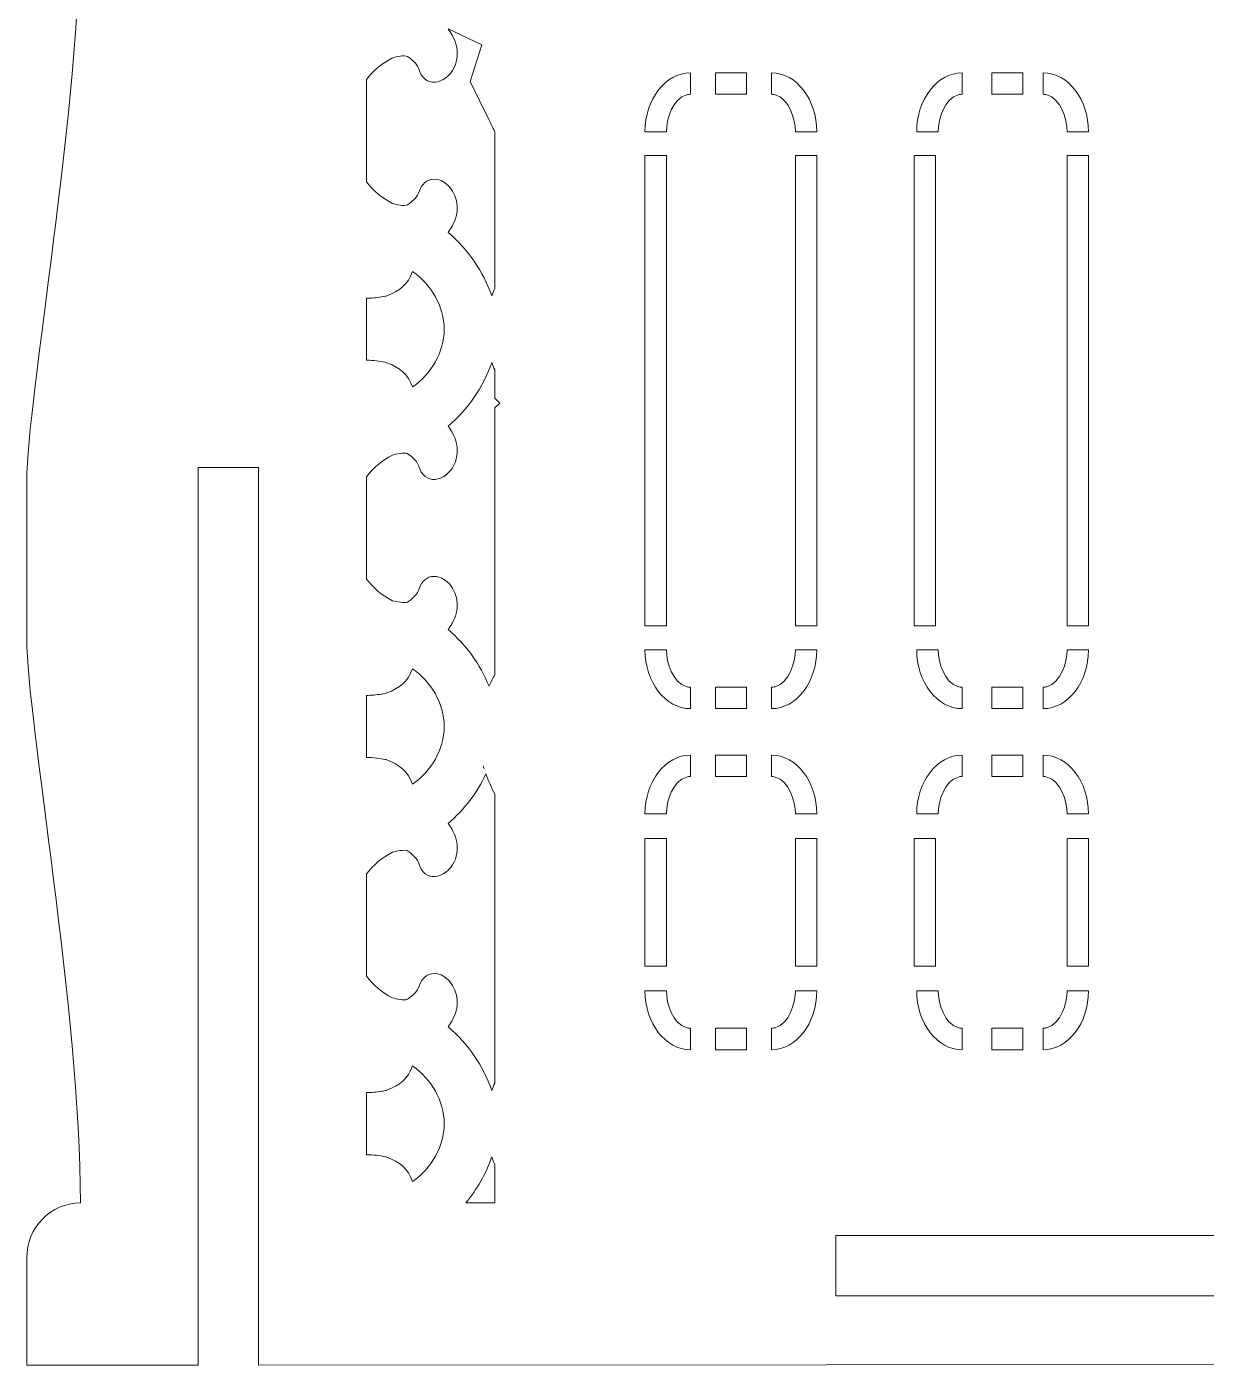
# Model space of a CAD drawing. Header units: centimetres. Extents: x -44 to 44, y -59 to 59.
# Drawn here: x 17.14 to 28.9, y 9.58 to 22.94 of the extents above; entities that cross this region are included whole.
import ezdxf

# ---------------------------------------------------------------- set-up
doc = ezdxf.new("R2010")
doc.units = ezdxf.units.CM
doc.header["$MEASUREMENT"] = 0
doc.layers.add('layer 1', color=7, linetype='Continuous')

msp = doc.modelspace()

# ---------------------------------------------------------------- linework, layer by layer
at = {"layer": 'layer 1', "lineweight": 9}
for points, knots in [([(30.08434, 40.20062), (30.08434, 40.20062), (31.473, 40.20062), (31.473, 40.20062), (31.473, 40.20062), (31.9095, 40.20062), (32.26656, 39.84353), (32.26656, 39.40706), (32.26656, 39.40706), (32.26656, 39.40706), (32.26656, 39.40703), (32.26656, 39.40703), (32.26656, 39.40703), (32.26656, 39.04851), (32.02562, 38.74361), (31.69766, 38.64611), (31.69766, 38.64611), (31.69766, 38.64611), (31.72961, 38.61347), (31.72961, 38.61347), (31.72961, 38.61347), (31.72961, 38.61347), (32.08043, 38.25529), (32.08043, 38.25529), (32.08043, 38.25529), (32.08043, 38.25529), (44.40501, 25.67166), (44.40501, 25.67166), (44.40501, 25.67166), (44.40501, 25.67166), (44.40501, 24.60024), (44.40501, 24.60024), (44.40501, 24.60024), (44.40501, 24.29754), (44.16516, 24.05216), (43.8693, 24.05216), (43.8693, 24.05216), (43.8693, 22.15794), (44.40501, 19.21851), (44.40501, 18.42731), (44.40501, 18.42731), (44.40501, 18.42731), (44.40501, 16.84461), (44.40501, 16.84461), (44.40501, 16.84461), (44.40501, 16.05341), (43.8693, 13.11399), (43.8693, 11.21976), (43.8693, 11.21976), (44.16516, 11.21976), (44.40501, 10.97439), (44.40501, 10.67169), (44.40501, 10.67169), (44.40501, 10.67169), (44.40501, 9.60026), (44.40501, 9.60026), (44.40501, 9.60026), (44.40501, 9.60026), (43.8693, 9.60026), (43.8693, 9.60026), (43.8693, 9.60026), (43.8693, 9.60026), (43.34953, 9.60026), (43.34953, 9.60026), (43.34953, 9.60026), (43.34953, 9.60026), (42.69452, 9.59985), (42.69452, 9.59985), (42.69452, 9.59985), (42.69452, 9.59985), (42.69452, 18.54141), (42.69452, 18.54141), (42.69452, 18.54141), (42.69452, 18.54141), (42.09452, 18.54141), (42.09452, 18.54141), (42.09452, 18.54141), (42.09452, 18.54141), (42.09452, 9.59946), (42.09452, 9.59946), (42.09452, 9.59946), (42.09452, 9.59946), (19.44641, 9.58509), (19.44641, 9.58509), (19.44641, 9.58509), (19.44641, 9.58509), (19.44641, 18.54141), (19.44641, 18.54141), (19.44641, 18.54141), (19.44641, 18.54141), (18.84641, 18.54141), (18.84641, 18.54141), (18.84641, 18.54141), (18.84641, 18.54141), (18.84641, 9.5847), (18.84641, 9.5847), (18.84641, 9.5847), (18.84641, 9.5847), (18.20016, 9.58429), (18.20016, 9.58429), (18.20016, 9.58429), (18.20016, 9.58429), (17.67163, 9.58429), (17.67163, 9.58429), (17.67163, 9.58429), (17.67163, 9.58429), (17.13591, 9.58429), (17.13591, 9.58429), (17.13591, 9.58429), (17.13591, 9.58429), (17.13591, 10.65572), (17.13591, 10.65572), (17.13591, 10.65572), (17.13591, 10.95842), (17.37576, 11.2038), (17.67163, 11.2038), (17.67163, 11.2038), (17.67163, 13.09802), (17.13591, 16.03744), (17.13591, 16.82865), (17.13591, 16.82865), (17.13591, 16.82865), (17.13591, 18.41134), (17.13591, 18.41134), (17.13591, 18.41134), (17.13591, 19.20255), (17.67163, 22.14197), (17.67163, 24.03619), (17.67163, 24.03619), (17.37576, 24.03619), (17.13591, 24.28157), (17.13591, 24.58427), (17.13591, 24.58427), (17.13591, 24.58427), (17.13591, 25.6557), (17.13591, 25.6557), (17.13591, 25.6557), (17.13591, 25.6557), (29.77618, 38.56084), (29.77618, 38.56084), (29.77618, 38.56084), (29.77618, 38.56084), (29.85968, 38.64613), (29.85968, 38.64613), (29.85968, 38.64613), (29.5317, 38.74363), (29.29078, 39.04849), (29.29078, 39.40703), (29.29078, 39.40703), (29.29078, 39.40703), (29.29078, 39.40706), (29.29078, 39.40706), (29.29078, 39.40706), (29.29078, 39.84353), (29.64784, 40.20062), (30.08434, 40.20062)], [0, 0, 0, 0, 0.025, 0.025, 0.025, 0.025, 0.05, 0.05, 0.05, 0.05, 0.075, 0.075, 0.075, 0.075, 0.1, 0.1, 0.1, 0.1, 0.125, 0.125, 0.125, 0.125, 0.15, 0.15, 0.15, 0.15, 0.175, 0.175, 0.175, 0.175, 0.2, 0.2, 0.2, 0.2, 0.225, 0.225, 0.225, 0.225, 0.25, 0.25, 0.25, 0.25, 0.275, 0.275, 0.275, 0.275, 0.3, 0.3, 0.3, 0.3, 0.325, 0.325, 0.325, 0.325, 0.35, 0.35, 0.35, 0.35, 0.375, 0.375, 0.375, 0.375, 0.4, 0.4, 0.4, 0.4, 0.425, 0.425, 0.425, 0.425, 0.45, 0.45, 0.45, 0.45, 0.475, 0.475, 0.475, 0.475, 0.5, 0.5, 0.5, 0.5, 0.525, 0.525, 0.525, 0.525, 0.55, 0.55, 0.55, 0.55, 0.575, 0.575, 0.575, 0.575, 0.6, 0.6, 0.6, 0.6, 0.625, 0.625, 0.625, 0.625, 0.65, 0.65, 0.65, 0.65, 0.675, 0.675, 0.675, 0.675, 0.7, 0.7, 0.7, 0.7, 0.725, 0.725, 0.725, 0.725, 0.75, 0.75, 0.75, 0.75, 0.775, 0.775, 0.775, 0.775, 0.8, 0.8, 0.8, 0.8, 0.825, 0.825, 0.825, 0.825, 0.85, 0.85, 0.85, 0.85, 0.875, 0.875, 0.875, 0.875, 0.9, 0.9, 0.9, 0.9, 0.925, 0.925, 0.925, 0.925, 0.95, 0.95, 0.95, 0.95, 1, 1, 1, 1]), ([(21.33986, 22.91754), (21.35312, 22.89746), (21.36799, 22.87676), (21.37881, 22.85702), (21.37881, 22.85702), (21.41443, 22.7922), (21.43399, 22.72408), (21.42932, 22.64976), (21.42932, 22.64976), (21.42853, 22.60954), (21.4173, 22.56962), (21.39973, 22.5336), (21.39973, 22.5336), (21.31423, 22.35849), (21.09703, 22.31925), (21.04539, 22.52629), (21.04539, 22.52629), (21.01648, 22.58359), (20.98599, 22.60386), (20.9358, 22.64344), (20.9358, 22.64344), (20.90051, 22.65714), (20.8218, 22.63954), (20.78361, 22.62913), (20.78361, 22.62913), (20.67709, 22.57371), (20.59228, 22.49994), (20.52604, 22.41317), (20.52604, 22.41317), (20.52604, 22.41317), (20.52604, 21.39193), (20.52604, 21.39193), (20.52604, 21.39193), (20.5923, 21.30516), (20.67709, 21.23139), (20.78364, 21.17597), (20.78364, 21.17597), (20.8218, 21.16556), (20.90053, 21.14794), (20.93578, 21.16164), (20.93578, 21.16164), (20.98607, 21.20128), (21.01654, 21.22153), (21.04549, 21.279), (21.04549, 21.279), (21.06234, 21.34459), (21.10262, 21.40215), (21.17374, 21.41634), (21.17374, 21.41634), (21.31166, 21.44387), (21.42651, 21.28044), (21.42932, 21.15544), (21.42932, 21.15544), (21.43401, 21.08109), (21.41445, 21.01294), (21.37884, 20.94806), (21.37884, 20.94806), (21.36804, 20.92841), (21.35323, 20.90777), (21.33988, 20.88752), (21.33988, 20.88752), (21.54334, 20.71661), (21.68621, 20.50022), (21.77541, 20.25306), (21.77541, 20.25306), (21.78437, 20.27788), (21.79389, 20.30239), (21.80394, 20.32659), (21.80394, 20.32659), (21.80394, 20.32659), (21.80394, 21.89473), (21.80394, 21.89473), (21.80394, 21.89473), (21.78634, 21.9327), (21.76693, 21.97044), (21.74921, 22.00635), (21.74921, 22.00635), (21.74921, 22.00635), (21.55804, 22.39341), (21.55804, 22.39341), (21.55804, 22.39341), (21.55804, 22.39341), (21.6744, 22.75999), (21.6744, 22.75999), (21.6744, 22.75999), (21.6744, 22.75999), (21.33986, 22.91754), (21.33986, 22.91754)], [0, 0, 0, 0, 0.04347826, 0.04347826, 0.04347826, 0.04347826, 0.08695652, 0.08695652, 0.08695652, 0.08695652, 0.13043478, 0.13043478, 0.13043478, 0.13043478, 0.17391304, 0.17391304, 0.17391304, 0.17391304, 0.2173913, 0.2173913, 0.2173913, 0.2173913, 0.26086957, 0.26086957, 0.26086957, 0.26086957, 0.30434783, 0.30434783, 0.30434783, 0.30434783, 0.34782609, 0.34782609, 0.34782609, 0.34782609, 0.39130435, 0.39130435, 0.39130435, 0.39130435, 0.43478261, 0.43478261, 0.43478261, 0.43478261, 0.47826087, 0.47826087, 0.47826087, 0.47826087, 0.52173913, 0.52173913, 0.52173913, 0.52173913, 0.56521739, 0.56521739, 0.56521739, 0.56521739, 0.60869565, 0.60869565, 0.60869565, 0.60869565, 0.65217391, 0.65217391, 0.65217391, 0.65217391, 0.69565217, 0.69565217, 0.69565217, 0.69565217, 0.73913043, 0.73913043, 0.73913043, 0.73913043, 0.7826087, 0.7826087, 0.7826087, 0.7826087, 0.82608696, 0.82608696, 0.82608696, 0.82608696, 0.86956522, 0.86956522, 0.86956522, 0.86956522, 0.91304348, 0.91304348, 0.91304348, 0.91304348, 1, 1, 1, 1]), ([(23.51786, 21.89143), (23.51786, 22.01959), (23.57944, 22.22147), (23.71986, 22.26024), (23.71986, 22.26024), (23.73189, 22.26356), (23.74416, 22.26527), (23.75664, 22.26527), (23.75664, 22.26527), (23.75664, 22.26527), (23.75664, 22.47956), (23.75664, 22.47956), (23.75664, 22.47956), (23.50746, 22.47956), (23.30357, 22.21489), (23.30357, 21.89143), (23.30357, 21.89143), (23.30357, 21.89143), (23.51786, 21.89143), (23.51786, 21.89143)], [0, 0, 0, 0, 0.16666667, 0.16666667, 0.16666667, 0.16666667, 0.33333333, 0.33333333, 0.33333333, 0.33333333, 0.5, 0.5, 0.5, 0.5, 0.66666667, 0.66666667, 0.66666667, 0.66666667, 1, 1, 1, 1]), ([(24.00615, 22.47956), (24.00615, 22.47956), (24.31528, 22.47956), (24.31528, 22.47956), (24.31528, 22.47956), (24.31528, 22.47956), (24.31528, 22.26527), (24.31528, 22.26527), (24.31528, 22.26527), (24.31528, 22.26527), (24.00615, 22.26527), (24.00615, 22.26527), (24.00615, 22.26527), (24.00615, 22.26527), (24.00615, 22.47956), (24.00615, 22.47956)], [0, 0, 0, 0, 0.2, 0.2, 0.2, 0.2, 0.4, 0.4, 0.4, 0.4, 0.6, 0.6, 0.6, 0.6, 1, 1, 1, 1]), ([(24.56479, 22.47956), (24.81396, 22.47956), (25.01786, 22.21489), (25.01786, 21.89143), (25.01786, 21.89143), (25.01786, 21.89143), (24.80357, 21.89143), (24.80357, 21.89143), (24.80357, 21.89143), (24.80357, 22.01959), (24.74199, 22.22147), (24.60156, 22.26024), (24.60156, 22.26024), (24.58954, 22.26356), (24.57726, 22.26527), (24.56479, 22.26527), (24.56479, 22.26527), (24.56479, 22.26527), (24.56479, 22.47956), (24.56479, 22.47956)], [0, 0, 0, 0, 0.16666667, 0.16666667, 0.16666667, 0.16666667, 0.33333333, 0.33333333, 0.33333333, 0.33333333, 0.5, 0.5, 0.5, 0.5, 0.66666667, 0.66666667, 0.66666667, 0.66666667, 1, 1, 1, 1]), ([(26.22846, 21.89143), (26.22846, 22.01959), (26.29005, 22.22149), (26.43049, 22.26024), (26.43049, 22.26024), (26.44249, 22.26356), (26.45477, 22.26527), (26.46722, 22.26527), (26.46722, 22.26527), (26.46722, 22.26527), (26.46722, 22.47956), (26.46722, 22.47956), (26.46722, 22.47956), (26.21807, 22.47956), (26.01418, 22.21489), (26.01418, 21.89143), (26.01418, 21.89143), (26.01418, 21.89143), (26.22846, 21.89143), (26.22846, 21.89143)], [0, 0, 0, 0, 0.16666667, 0.16666667, 0.16666667, 0.16666667, 0.33333333, 0.33333333, 0.33333333, 0.33333333, 0.5, 0.5, 0.5, 0.5, 0.66666667, 0.66666667, 0.66666667, 0.66666667, 1, 1, 1, 1]), ([(26.76309, 22.47956), (26.76309, 22.47956), (27.07221, 22.47956), (27.07221, 22.47956), (27.07221, 22.47956), (27.07221, 22.47956), (27.07221, 22.26527), (27.07221, 22.26527), (27.07221, 22.26527), (27.07221, 22.26527), (26.76309, 22.26527), (26.76309, 22.26527), (26.76309, 22.26527), (26.76309, 22.26527), (26.76309, 22.47956), (26.76309, 22.47956)], [0, 0, 0, 0, 0.2, 0.2, 0.2, 0.2, 0.4, 0.4, 0.4, 0.4, 0.6, 0.6, 0.6, 0.6, 1, 1, 1, 1]), ([(27.51416, 21.89143), (27.51416, 22.01959), (27.45259, 22.22145), (27.31217, 22.26024), (27.31217, 22.26024), (27.30015, 22.26356), (27.28787, 22.26527), (27.2754, 22.26527), (27.2754, 22.26527), (27.2754, 22.26527), (27.27538, 22.26527), (27.27538, 22.26527), (27.27538, 22.26527), (27.27538, 22.26527), (27.27538, 22.47956), (27.27538, 22.47956), (27.27538, 22.47956), (27.27538, 22.47956), (27.2754, 22.47956), (27.2754, 22.47956), (27.2754, 22.47956), (27.2754, 22.47956), (27.2754, 22.47956), (27.2754, 22.47956), (27.2754, 22.47956), (27.52457, 22.47956), (27.72844, 22.21489), (27.72844, 21.89143), (27.72844, 21.89143), (27.72844, 21.89143), (27.51416, 21.89143), (27.51416, 21.89143)], [0, 0, 0, 0, 0.11111111, 0.11111111, 0.11111111, 0.11111111, 0.22222222, 0.22222222, 0.22222222, 0.22222222, 0.33333333, 0.33333333, 0.33333333, 0.33333333, 0.44444444, 0.44444444, 0.44444444, 0.44444444, 0.55555556, 0.55555556, 0.55555556, 0.55555556, 0.66666667, 0.66666667, 0.66666667, 0.66666667, 0.77777778, 0.77777778, 0.77777778, 0.77777778, 1, 1, 1, 1]), ([(23.30357, 21.65436), (23.30357, 21.65436), (23.51786, 21.65436), (23.51786, 21.65436), (23.51786, 21.65436), (23.51786, 21.65436), (23.51786, 16.96063), (23.51786, 16.96063), (23.51786, 16.96063), (23.51786, 16.96063), (23.30357, 16.96063), (23.30357, 16.96063), (23.30357, 16.96063), (23.30357, 16.96063), (23.30357, 21.65436), (23.30357, 21.65436)], [0, 0, 0, 0, 0.2, 0.2, 0.2, 0.2, 0.4, 0.4, 0.4, 0.4, 0.6, 0.6, 0.6, 0.6, 1, 1, 1, 1]), ([(24.80357, 21.65436), (24.80357, 21.65436), (25.01786, 21.65436), (25.01786, 21.65436), (25.01786, 21.65436), (25.01786, 21.65436), (25.01786, 16.96063), (25.01786, 16.96063), (25.01786, 16.96063), (25.01786, 16.96063), (24.80357, 16.96063), (24.80357, 16.96063), (24.80357, 16.96063), (24.80357, 16.96063), (24.80357, 21.65436), (24.80357, 21.65436)], [0, 0, 0, 0, 0.2, 0.2, 0.2, 0.2, 0.4, 0.4, 0.4, 0.4, 0.6, 0.6, 0.6, 0.6, 1, 1, 1, 1]), ([(25.98846, 21.65436), (25.98846, 21.65436), (26.20275, 21.65436), (26.20275, 21.65436), (26.20275, 21.65436), (26.20275, 21.65436), (26.20275, 16.96063), (26.20275, 16.96063), (26.20275, 16.96063), (26.20275, 16.96063), (25.98846, 16.96063), (25.98846, 16.96063), (25.98846, 16.96063), (25.98846, 16.96063), (25.98846, 21.65436), (25.98846, 21.65436)], [0, 0, 0, 0, 0.2, 0.2, 0.2, 0.2, 0.4, 0.4, 0.4, 0.4, 0.6, 0.6, 0.6, 0.6, 1, 1, 1, 1]), ([(27.51416, 21.65436), (27.51416, 21.65436), (27.72844, 21.65436), (27.72844, 21.65436), (27.72844, 21.65436), (27.72844, 21.65436), (27.72844, 16.96063), (27.72844, 16.96063), (27.72844, 16.96063), (27.72844, 16.96063), (27.51416, 16.96063), (27.51416, 16.96063), (27.51416, 16.96063), (27.51416, 16.96063), (27.51416, 21.65436), (27.51416, 21.65436)], [0, 0, 0, 0, 0.2, 0.2, 0.2, 0.2, 0.4, 0.4, 0.4, 0.4, 0.6, 0.6, 0.6, 0.6, 1, 1, 1, 1]), ([(20.52604, 20.23095), (20.53712, 20.23095), (20.54803, 20.23125), (20.55859, 20.23172), (20.55859, 20.23172), (20.60921, 20.23401), (20.66175, 20.24081), (20.71157, 20.25034), (20.71157, 20.25034), (20.71157, 20.25034), (20.72053, 20.25208), (20.72053, 20.25208), (20.72053, 20.25208), (20.72053, 20.25208), (20.72908, 20.25527), (20.72908, 20.25527), (20.72908, 20.25527), (20.85553, 20.30276), (20.93676, 20.36949), (20.98558, 20.49651), (20.98558, 20.49651), (21.17171, 20.36327), (21.29869, 20.15316), (21.30094, 19.91989), (21.30094, 19.91989), (21.29869, 19.68846), (21.17171, 19.47853), (20.98558, 19.34531), (20.98558, 19.34531), (20.93674, 19.47236), (20.85553, 19.53909), (20.72906, 19.58655), (20.72906, 19.58655), (20.72906, 19.58655), (20.72055, 19.58974), (20.72055, 19.58974), (20.72055, 19.58974), (20.72055, 19.58974), (20.71164, 19.59146), (20.71164, 19.59146), (20.71164, 19.59146), (20.66169, 19.60106), (20.59301, 19.61216), (20.52604, 19.61132), (20.52604, 19.61132), (20.52604, 19.61132), (20.52604, 20.23095), (20.52604, 20.23095)], [0, 0, 0, 0, 0.07692308, 0.07692308, 0.07692308, 0.07692308, 0.15384615, 0.15384615, 0.15384615, 0.15384615, 0.23076923, 0.23076923, 0.23076923, 0.23076923, 0.30769231, 0.30769231, 0.30769231, 0.30769231, 0.38461538, 0.38461538, 0.38461538, 0.38461538, 0.46153846, 0.46153846, 0.46153846, 0.46153846, 0.53846154, 0.53846154, 0.53846154, 0.53846154, 0.61538462, 0.61538462, 0.61538462, 0.61538462, 0.69230769, 0.69230769, 0.69230769, 0.69230769, 0.76923077, 0.76923077, 0.76923077, 0.76923077, 0.84615385, 0.84615385, 0.84615385, 0.84615385, 1, 1, 1, 1]), ([(20.52604, 18.44991), (20.5923, 18.53668), (20.67709, 18.61046), (20.78364, 18.66587), (20.78364, 18.66587), (20.8218, 18.67629), (20.90053, 18.69392), (20.93578, 18.68019), (20.93578, 18.68019), (20.98601, 18.64059), (21.01648, 18.62038), (21.04539, 18.56301), (21.04539, 18.56301), (21.09703, 18.35599), (21.31425, 18.39523), (21.39971, 18.57034), (21.39971, 18.57034), (21.4173, 18.60636), (21.42853, 18.64629), (21.42932, 18.68651), (21.42932, 18.68651), (21.43399, 18.76082), (21.41443, 18.82894), (21.37884, 18.89379), (21.37884, 18.89379), (21.36799, 18.91352), (21.35312, 18.93422), (21.33986, 18.9543), (21.33986, 18.9543), (21.54332, 19.12521), (21.68621, 19.3416), (21.77541, 19.58876), (21.77541, 19.58876), (21.78437, 19.56394), (21.79389, 19.53945), (21.80394, 19.51526), (21.80394, 19.51526), (21.80394, 19.51526), (21.80394, 19.2336), (21.80394, 19.2336), (21.80394, 19.2336), (21.80394, 19.2336), (21.85656, 19.18494), (21.85656, 19.18494), (21.85656, 19.18494), (21.85656, 19.18494), (21.80394, 19.13627), (21.80394, 19.13627), (21.80394, 19.13627), (21.80394, 19.13627), (21.80394, 16.73265), (21.80394, 16.73265), (21.80394, 16.73265), (21.80394, 16.73265), (21.80394, 16.47514), (21.80394, 16.47514), (21.80394, 16.47514), (21.78634, 16.43717), (21.76693, 16.39944), (21.74921, 16.36352), (21.74921, 16.36352), (21.74921, 16.36352), (21.74792, 16.36091), (21.74792, 16.36091), (21.74792, 16.36091), (21.6579, 16.57854), (21.52359, 16.76994), (21.33988, 16.92426), (21.33988, 16.92426), (21.35321, 16.94449), (21.36801, 16.96515), (21.37881, 16.9848), (21.37881, 16.9848), (21.41445, 17.04966), (21.43401, 17.11781), (21.42932, 17.19216), (21.42932, 17.19216), (21.42651, 17.31718), (21.31168, 17.48061), (21.17374, 17.45308), (21.17374, 17.45308), (21.10262, 17.43889), (21.06234, 17.38134), (21.04549, 17.31574), (21.04549, 17.31574), (21.01654, 17.25827), (20.98607, 17.23802), (20.9358, 17.1984), (20.9358, 17.1984), (20.90051, 17.18471), (20.82182, 17.2023), (20.78361, 17.21271), (20.78361, 17.21271), (20.67709, 17.26813), (20.59228, 17.34191), (20.52604, 17.42867), (20.52604, 17.42867), (20.52604, 17.42867), (20.52604, 18.44991), (20.52604, 18.44991)], [0, 0, 0, 0, 0.03846154, 0.03846154, 0.03846154, 0.03846154, 0.07692308, 0.07692308, 0.07692308, 0.07692308, 0.11538462, 0.11538462, 0.11538462, 0.11538462, 0.15384615, 0.15384615, 0.15384615, 0.15384615, 0.19230769, 0.19230769, 0.19230769, 0.19230769, 0.23076923, 0.23076923, 0.23076923, 0.23076923, 0.26923077, 0.26923077, 0.26923077, 0.26923077, 0.30769231, 0.30769231, 0.30769231, 0.30769231, 0.34615385, 0.34615385, 0.34615385, 0.34615385, 0.38461538, 0.38461538, 0.38461538, 0.38461538, 0.42307692, 0.42307692, 0.42307692, 0.42307692, 0.46153846, 0.46153846, 0.46153846, 0.46153846, 0.5, 0.5, 0.5, 0.5, 0.53846154, 0.53846154, 0.53846154, 0.53846154, 0.57692308, 0.57692308, 0.57692308, 0.57692308, 0.61538462, 0.61538462, 0.61538462, 0.61538462, 0.65384615, 0.65384615, 0.65384615, 0.65384615, 0.69230769, 0.69230769, 0.69230769, 0.69230769, 0.73076923, 0.73076923, 0.73076923, 0.73076923, 0.76923077, 0.76923077, 0.76923077, 0.76923077, 0.80769231, 0.80769231, 0.80769231, 0.80769231, 0.84615385, 0.84615385, 0.84615385, 0.84615385, 0.88461538, 0.88461538, 0.88461538, 0.88461538, 0.92307692, 0.92307692, 0.92307692, 0.92307692, 1, 1, 1, 1]), ([(23.75664, 16.13541), (23.75664, 16.13541), (23.75664, 16.13541), (23.75664, 16.13541), (23.75664, 16.13541), (23.75664, 16.13541), (23.75664, 16.3497), (23.75664, 16.3497), (23.75664, 16.3497), (23.74416, 16.3497), (23.73186, 16.35141), (23.71984, 16.35474), (23.71984, 16.35474), (23.57942, 16.39354), (23.51786, 16.5954), (23.51786, 16.72356), (23.51786, 16.72356), (23.51786, 16.72356), (23.30357, 16.72356), (23.30357, 16.72356), (23.30357, 16.72356), (23.30357, 16.4001), (23.50744, 16.13541), (23.75664, 16.13541)], [0, 0, 0, 0, 0.14285714, 0.14285714, 0.14285714, 0.14285714, 0.28571429, 0.28571429, 0.28571429, 0.28571429, 0.42857143, 0.42857143, 0.42857143, 0.42857143, 0.57142857, 0.57142857, 0.57142857, 0.57142857, 0.71428571, 0.71428571, 0.71428571, 0.71428571, 1, 1, 1, 1]), ([(25.01786, 16.72356), (25.01786, 16.4001), (24.81396, 16.13541), (24.56479, 16.13541), (24.56479, 16.13541), (24.56479, 16.13541), (24.56479, 16.3497), (24.56479, 16.3497), (24.56479, 16.3497), (24.57726, 16.3497), (24.58954, 16.35141), (24.60154, 16.35474), (24.60154, 16.35474), (24.74199, 16.3935), (24.80357, 16.5954), (24.80357, 16.72356), (24.80357, 16.72356), (24.80357, 16.72356), (25.01786, 16.72356), (25.01786, 16.72356)], [0, 0, 0, 0, 0.16666667, 0.16666667, 0.16666667, 0.16666667, 0.33333333, 0.33333333, 0.33333333, 0.33333333, 0.5, 0.5, 0.5, 0.5, 0.66666667, 0.66666667, 0.66666667, 0.66666667, 1, 1, 1, 1]), ([(26.46722, 16.13541), (26.46722, 16.13541), (26.46722, 16.13541), (26.46722, 16.13541), (26.46722, 16.13541), (26.46722, 16.13541), (26.46722, 16.3497), (26.46722, 16.3497), (26.46722, 16.3497), (26.45475, 16.3497), (26.44247, 16.35141), (26.43045, 16.35474), (26.43045, 16.35474), (26.29003, 16.3935), (26.22846, 16.5954), (26.22846, 16.72356), (26.22846, 16.72356), (26.22846, 16.72356), (26.01418, 16.72356), (26.01418, 16.72356), (26.01418, 16.72356), (26.01418, 16.4001), (26.21805, 16.13541), (26.46722, 16.13541)], [0, 0, 0, 0, 0.14285714, 0.14285714, 0.14285714, 0.14285714, 0.28571429, 0.28571429, 0.28571429, 0.28571429, 0.42857143, 0.42857143, 0.42857143, 0.42857143, 0.57142857, 0.57142857, 0.57142857, 0.57142857, 0.71428571, 0.71428571, 0.71428571, 0.71428571, 1, 1, 1, 1]), ([(27.72844, 16.72356), (27.72844, 16.4001), (27.52457, 16.13541), (27.2754, 16.13541), (27.2754, 16.13541), (27.2754, 16.13541), (27.27538, 16.13541), (27.27538, 16.13541), (27.27538, 16.13541), (27.27538, 16.13541), (27.27538, 16.3497), (27.27538, 16.3497), (27.27538, 16.3497), (27.27538, 16.3497), (27.2754, 16.3497), (27.2754, 16.3497), (27.2754, 16.3497), (27.28787, 16.3497), (27.30015, 16.35141), (27.31217, 16.35474), (27.31217, 16.35474), (27.45259, 16.3935), (27.51416, 16.5954), (27.51416, 16.72356), (27.51416, 16.72356), (27.51416, 16.72356), (27.72844, 16.72356), (27.72844, 16.72356)], [0, 0, 0, 0, 0.125, 0.125, 0.125, 0.125, 0.25, 0.25, 0.25, 0.25, 0.375, 0.375, 0.375, 0.375, 0.5, 0.5, 0.5, 0.5, 0.625, 0.625, 0.625, 0.625, 0.75, 0.75, 0.75, 0.75, 1, 1, 1, 1]), ([(20.52604, 16.26767), (20.53712, 16.26767), (20.54805, 16.26797), (20.55861, 16.26844), (20.55861, 16.26844), (20.60921, 16.27076), (20.66188, 16.27753), (20.7117, 16.28713), (20.7117, 16.28713), (20.7117, 16.28713), (20.72059, 16.28886), (20.72059, 16.28886), (20.72059, 16.28886), (20.72059, 16.28886), (20.72908, 16.29204), (20.72908, 16.29204), (20.72908, 16.29204), (20.85553, 16.33952), (20.93676, 16.40623), (20.98558, 16.53328), (20.98558, 16.53328), (21.17169, 16.40004), (21.29869, 16.18993), (21.30094, 15.95666), (21.30094, 15.95666), (21.29869, 15.72523), (21.17171, 15.51529), (20.9856, 15.38205), (20.9856, 15.38205), (20.93676, 15.5091), (20.85553, 15.57581), (20.7291, 15.62331), (20.7291, 15.62331), (20.7291, 15.62331), (20.72057, 15.62651), (20.72057, 15.62651), (20.72057, 15.62651), (20.72057, 15.62651), (20.71164, 15.62822), (20.71164, 15.62822), (20.71164, 15.62822), (20.66169, 15.63782), (20.59303, 15.64892), (20.52604, 15.64809), (20.52604, 15.64809), (20.52604, 15.64809), (20.52604, 16.26767), (20.52604, 16.26767)], [0, 0, 0, 0, 0.07692308, 0.07692308, 0.07692308, 0.07692308, 0.15384615, 0.15384615, 0.15384615, 0.15384615, 0.23076923, 0.23076923, 0.23076923, 0.23076923, 0.30769231, 0.30769231, 0.30769231, 0.30769231, 0.38461538, 0.38461538, 0.38461538, 0.38461538, 0.46153846, 0.46153846, 0.46153846, 0.46153846, 0.53846154, 0.53846154, 0.53846154, 0.53846154, 0.61538462, 0.61538462, 0.61538462, 0.61538462, 0.69230769, 0.69230769, 0.69230769, 0.69230769, 0.76923077, 0.76923077, 0.76923077, 0.76923077, 0.84615385, 0.84615385, 0.84615385, 0.84615385, 1, 1, 1, 1]), ([(24.00615, 16.3497), (24.00615, 16.3497), (24.31528, 16.3497), (24.31528, 16.3497), (24.31528, 16.3497), (24.31528, 16.3497), (24.31528, 16.13541), (24.31528, 16.13541), (24.31528, 16.13541), (24.31528, 16.13541), (24.00615, 16.13541), (24.00615, 16.13541), (24.00615, 16.13541), (24.00615, 16.13541), (24.00615, 16.3497), (24.00615, 16.3497)], [0, 0, 0, 0, 0.2, 0.2, 0.2, 0.2, 0.4, 0.4, 0.4, 0.4, 0.6, 0.6, 0.6, 0.6, 1, 1, 1, 1]), ([(26.76309, 16.3497), (26.76309, 16.3497), (27.07221, 16.3497), (27.07221, 16.3497), (27.07221, 16.3497), (27.07221, 16.3497), (27.07221, 16.13541), (27.07221, 16.13541), (27.07221, 16.13541), (27.07221, 16.13541), (26.76309, 16.13541), (26.76309, 16.13541), (26.76309, 16.13541), (26.76309, 16.13541), (26.76309, 16.3497), (26.76309, 16.3497)], [0, 0, 0, 0, 0.2, 0.2, 0.2, 0.2, 0.4, 0.4, 0.4, 0.4, 0.6, 0.6, 0.6, 0.6, 1, 1, 1, 1]), ([(23.30357, 15.0846), (23.30357, 15.40806), (23.50746, 15.67273), (23.75664, 15.67273), (23.75664, 15.67273), (23.75664, 15.67273), (23.75664, 15.45844), (23.75664, 15.45844), (23.75664, 15.45844), (23.74416, 15.45844), (23.73189, 15.45673), (23.71986, 15.45341), (23.71986, 15.45341), (23.57944, 15.41464), (23.51786, 15.21276), (23.51786, 15.0846), (23.51786, 15.0846), (23.51786, 15.0846), (23.30357, 15.0846), (23.30357, 15.0846)], [0, 0, 0, 0, 0.16666667, 0.16666667, 0.16666667, 0.16666667, 0.33333333, 0.33333333, 0.33333333, 0.33333333, 0.5, 0.5, 0.5, 0.5, 0.66666667, 0.66666667, 0.66666667, 0.66666667, 1, 1, 1, 1]), ([(24.00615, 15.67273), (24.00615, 15.67273), (24.31528, 15.67273), (24.31528, 15.67273), (24.31528, 15.67273), (24.31528, 15.67273), (24.31528, 15.45844), (24.31528, 15.45844), (24.31528, 15.45844), (24.31528, 15.45844), (24.00615, 15.45844), (24.00615, 15.45844), (24.00615, 15.45844), (24.00615, 15.45844), (24.00615, 15.67273), (24.00615, 15.67273)], [0, 0, 0, 0, 0.2, 0.2, 0.2, 0.2, 0.4, 0.4, 0.4, 0.4, 0.6, 0.6, 0.6, 0.6, 1, 1, 1, 1]), ([(24.56479, 15.67273), (24.56479, 15.67273), (24.56479, 15.67273), (24.56479, 15.67273), (24.56479, 15.67273), (24.56479, 15.67273), (24.56479, 15.45844), (24.56479, 15.45844), (24.56479, 15.45844), (24.57726, 15.45844), (24.58954, 15.45673), (24.60156, 15.45341), (24.60156, 15.45341), (24.74199, 15.41464), (24.80357, 15.21276), (24.80357, 15.0846), (24.80357, 15.0846), (24.80357, 15.0846), (25.01786, 15.0846), (25.01786, 15.0846), (25.01786, 15.0846), (25.01786, 15.40806), (24.81396, 15.67273), (24.56479, 15.67273)], [0, 0, 0, 0, 0.14285714, 0.14285714, 0.14285714, 0.14285714, 0.28571429, 0.28571429, 0.28571429, 0.28571429, 0.42857143, 0.42857143, 0.42857143, 0.42857143, 0.57142857, 0.57142857, 0.57142857, 0.57142857, 0.71428571, 0.71428571, 0.71428571, 0.71428571, 1, 1, 1, 1]), ([(26.01416, 15.0846), (26.01416, 15.0846), (26.01416, 15.0846), (26.01416, 15.0846), (26.01416, 15.0846), (26.01416, 15.0846), (26.22844, 15.0846), (26.22844, 15.0846), (26.22844, 15.0846), (26.22844, 15.21276), (26.29003, 15.41464), (26.43045, 15.45341), (26.43045, 15.45341), (26.44247, 15.45673), (26.45475, 15.45844), (26.46722, 15.45844), (26.46722, 15.45844), (26.46722, 15.45844), (26.46722, 15.67273), (26.46722, 15.67273), (26.46722, 15.67273), (26.21805, 15.67273), (26.01416, 15.40806), (26.01416, 15.0846)], [0, 0, 0, 0, 0.14285714, 0.14285714, 0.14285714, 0.14285714, 0.28571429, 0.28571429, 0.28571429, 0.28571429, 0.42857143, 0.42857143, 0.42857143, 0.42857143, 0.57142857, 0.57142857, 0.57142857, 0.57142857, 0.71428571, 0.71428571, 0.71428571, 0.71428571, 1, 1, 1, 1]), ([(26.76309, 15.67273), (26.76309, 15.67273), (27.07221, 15.67273), (27.07221, 15.67273), (27.07221, 15.67273), (27.07221, 15.67273), (27.07221, 15.45844), (27.07221, 15.45844), (27.07221, 15.45844), (27.07221, 15.45844), (26.76309, 15.45844), (26.76309, 15.45844), (26.76309, 15.45844), (26.76309, 15.45844), (26.76309, 15.67273), (26.76309, 15.67273)], [0, 0, 0, 0, 0.2, 0.2, 0.2, 0.2, 0.4, 0.4, 0.4, 0.4, 0.6, 0.6, 0.6, 0.6, 1, 1, 1, 1]), ([(27.27538, 15.67273), (27.27538, 15.67273), (27.2754, 15.67273), (27.2754, 15.67273), (27.2754, 15.67273), (27.2754, 15.67273), (27.2754, 15.67273), (27.2754, 15.67273), (27.2754, 15.67273), (27.52457, 15.67273), (27.72844, 15.40806), (27.72844, 15.0846), (27.72844, 15.0846), (27.72844, 15.0846), (27.51416, 15.0846), (27.51416, 15.0846), (27.51416, 15.0846), (27.51416, 15.21276), (27.45259, 15.41462), (27.31217, 15.45341), (27.31217, 15.45341), (27.30015, 15.45673), (27.28787, 15.45844), (27.2754, 15.45844), (27.2754, 15.45844), (27.2754, 15.45844), (27.27538, 15.45844), (27.27538, 15.45844), (27.27538, 15.45844), (27.27538, 15.45844), (27.27538, 15.67273), (27.27538, 15.67273)], [0, 0, 0, 0, 0.11111111, 0.11111111, 0.11111111, 0.11111111, 0.22222222, 0.22222222, 0.22222222, 0.22222222, 0.33333333, 0.33333333, 0.33333333, 0.33333333, 0.44444444, 0.44444444, 0.44444444, 0.44444444, 0.55555556, 0.55555556, 0.55555556, 0.55555556, 0.66666667, 0.66666667, 0.66666667, 0.66666667, 0.77777778, 0.77777778, 0.77777778, 0.77777778, 1, 1, 1, 1]), ([(21.69829, 15.53552), (21.69501, 15.54529), (21.69184, 15.55509), (21.68865, 15.56499), (21.68865, 15.56499), (21.69182, 15.55509), (21.69501, 15.54527), (21.69829, 15.53552)], [0, 0, 0, 0, 0.33333333, 0.33333333, 0.33333333, 0.33333333, 1, 1, 1, 1]), ([(21.80394, 12.40009), (21.80394, 12.40009), (21.80394, 15.28466), (21.80394, 15.28466), (21.80394, 15.28466), (21.77121, 15.34845), (21.74203, 15.41486), (21.71664, 15.48369), (21.71664, 15.48369), (21.62777, 15.2952), (21.5034, 15.12844), (21.33986, 14.99104), (21.33986, 14.99104), (21.35312, 14.97096), (21.36799, 14.95026), (21.37884, 14.93053), (21.37884, 14.93053), (21.41443, 14.86569), (21.43399, 14.79759), (21.42932, 14.72325), (21.42932, 14.72325), (21.42853, 14.68303), (21.4173, 14.64311), (21.39973, 14.60709), (21.39973, 14.60709), (21.31425, 14.43197), (21.09703, 14.39274), (21.04539, 14.59978), (21.04539, 14.59978), (21.01648, 14.6571), (20.98601, 14.67735), (20.93582, 14.71695), (20.93582, 14.71695), (20.90049, 14.73064), (20.82182, 14.71303), (20.78364, 14.70261), (20.78364, 14.70261), (20.67709, 14.6472), (20.5923, 14.57342), (20.52604, 14.48666), (20.52604, 14.48666), (20.52604, 14.48666), (20.52604, 13.46541), (20.52604, 13.46541), (20.52604, 13.46541), (20.5923, 13.37865), (20.67709, 13.30487), (20.78364, 13.24946), (20.78364, 13.24946), (20.82182, 13.23904), (20.90049, 13.22143), (20.9358, 13.23516), (20.9358, 13.23516), (20.98609, 13.27479), (21.01654, 13.29501), (21.04549, 13.35251), (21.04549, 13.35251), (21.06234, 13.41808), (21.1026, 13.47564), (21.17372, 13.48984), (21.17372, 13.48984), (21.31166, 13.51738), (21.42651, 13.35392), (21.42932, 13.22893), (21.42932, 13.22893), (21.43401, 13.15455), (21.41445, 13.08641), (21.37884, 13.02154), (21.37884, 13.02154), (21.36804, 13.00189), (21.35323, 12.98126), (21.33988, 12.96103), (21.33988, 12.96103), (21.54334, 12.79011), (21.68621, 12.57371), (21.77541, 12.32657), (21.77541, 12.32657), (21.78437, 12.35139), (21.79389, 12.3759), (21.80394, 12.40009)], [0, 0, 0, 0, 0.04761905, 0.04761905, 0.04761905, 0.04761905, 0.0952381, 0.0952381, 0.0952381, 0.0952381, 0.14285714, 0.14285714, 0.14285714, 0.14285714, 0.19047619, 0.19047619, 0.19047619, 0.19047619, 0.23809524, 0.23809524, 0.23809524, 0.23809524, 0.28571429, 0.28571429, 0.28571429, 0.28571429, 0.33333333, 0.33333333, 0.33333333, 0.33333333, 0.38095238, 0.38095238, 0.38095238, 0.38095238, 0.42857143, 0.42857143, 0.42857143, 0.42857143, 0.47619048, 0.47619048, 0.47619048, 0.47619048, 0.52380952, 0.52380952, 0.52380952, 0.52380952, 0.57142857, 0.57142857, 0.57142857, 0.57142857, 0.61904762, 0.61904762, 0.61904762, 0.61904762, 0.66666667, 0.66666667, 0.66666667, 0.66666667, 0.71428571, 0.71428571, 0.71428571, 0.71428571, 0.76190476, 0.76190476, 0.76190476, 0.76190476, 0.80952381, 0.80952381, 0.80952381, 0.80952381, 0.85714286, 0.85714286, 0.85714286, 0.85714286, 0.9047619, 0.9047619, 0.9047619, 0.9047619, 1, 1, 1, 1]), ([(23.30357, 14.84029), (23.30357, 14.84029), (23.51786, 14.84029), (23.51786, 14.84029), (23.51786, 14.84029), (23.51786, 14.84029), (23.51786, 13.56446), (23.51786, 13.56446), (23.51786, 13.56446), (23.51786, 13.56446), (23.30357, 13.56446), (23.30357, 13.56446), (23.30357, 13.56446), (23.30357, 13.56446), (23.30357, 14.84029), (23.30357, 14.84029)], [0, 0, 0, 0, 0.2, 0.2, 0.2, 0.2, 0.4, 0.4, 0.4, 0.4, 0.6, 0.6, 0.6, 0.6, 1, 1, 1, 1]), ([(24.80357, 14.84029), (24.80357, 14.84029), (25.01786, 14.84029), (25.01786, 14.84029), (25.01786, 14.84029), (25.01786, 14.84029), (25.01786, 13.56446), (25.01786, 13.56446), (25.01786, 13.56446), (25.01786, 13.56446), (24.80357, 13.56446), (24.80357, 13.56446), (24.80357, 13.56446), (24.80357, 13.56446), (24.80357, 14.84029), (24.80357, 14.84029)], [0, 0, 0, 0, 0.2, 0.2, 0.2, 0.2, 0.4, 0.4, 0.4, 0.4, 0.6, 0.6, 0.6, 0.6, 1, 1, 1, 1]), ([(25.98846, 14.84029), (25.98846, 14.84029), (26.20275, 14.84029), (26.20275, 14.84029), (26.20275, 14.84029), (26.20275, 14.84029), (26.20275, 13.56446), (26.20275, 13.56446), (26.20275, 13.56446), (26.20275, 13.56446), (25.98846, 13.56446), (25.98846, 13.56446), (25.98846, 13.56446), (25.98846, 13.56446), (25.98846, 14.84029), (25.98846, 14.84029)], [0, 0, 0, 0, 0.2, 0.2, 0.2, 0.2, 0.4, 0.4, 0.4, 0.4, 0.6, 0.6, 0.6, 0.6, 1, 1, 1, 1]), ([(27.51416, 14.84029), (27.51416, 14.84029), (27.72844, 14.84029), (27.72844, 14.84029), (27.72844, 14.84029), (27.72844, 14.84029), (27.72844, 13.56446), (27.72844, 13.56446), (27.72844, 13.56446), (27.72844, 13.56446), (27.51416, 13.56446), (27.51416, 13.56446), (27.51416, 13.56446), (27.51416, 13.56446), (27.51416, 14.84029), (27.51416, 14.84029)], [0, 0, 0, 0, 0.2, 0.2, 0.2, 0.2, 0.4, 0.4, 0.4, 0.4, 0.6, 0.6, 0.6, 0.6, 1, 1, 1, 1]), ([(23.75664, 12.73202), (23.50744, 12.73202), (23.30357, 12.99669), (23.30357, 13.32015), (23.30357, 13.32015), (23.30357, 13.32015), (23.51786, 13.32015), (23.51786, 13.32015), (23.51786, 13.32015), (23.51786, 13.19199), (23.57942, 12.99015), (23.71982, 12.95134), (23.71982, 12.95134), (23.73184, 12.94802), (23.74414, 12.94631), (23.75664, 12.94631), (23.75664, 12.94631), (23.75664, 12.94631), (23.75664, 12.73202), (23.75664, 12.73202)], [0, 0, 0, 0, 0.16666667, 0.16666667, 0.16666667, 0.16666667, 0.33333333, 0.33333333, 0.33333333, 0.33333333, 0.5, 0.5, 0.5, 0.5, 0.66666667, 0.66666667, 0.66666667, 0.66666667, 1, 1, 1, 1]), ([(24.80357, 13.32015), (24.80357, 13.19199), (24.74199, 12.99011), (24.60156, 12.95134), (24.60156, 12.95134), (24.58954, 12.94802), (24.57726, 12.94631), (24.56479, 12.94631), (24.56479, 12.94631), (24.56479, 12.94631), (24.56479, 12.73202), (24.56479, 12.73202), (24.56479, 12.73202), (24.81396, 12.73202), (25.01786, 12.99669), (25.01786, 13.32015), (25.01786, 13.32015), (25.01786, 13.32015), (24.80357, 13.32015), (24.80357, 13.32015)], [0, 0, 0, 0, 0.16666667, 0.16666667, 0.16666667, 0.16666667, 0.33333333, 0.33333333, 0.33333333, 0.33333333, 0.5, 0.5, 0.5, 0.5, 0.66666667, 0.66666667, 0.66666667, 0.66666667, 1, 1, 1, 1]), ([(26.46722, 12.73202), (26.21805, 12.73202), (26.01416, 12.99671), (26.01416, 13.32015), (26.01416, 13.32015), (26.01416, 13.32015), (26.22844, 13.32015), (26.22844, 13.32015), (26.22844, 13.32015), (26.22844, 13.19199), (26.29003, 12.99011), (26.43047, 12.95134), (26.43047, 12.95134), (26.44247, 12.94802), (26.45475, 12.94631), (26.46722, 12.94631), (26.46722, 12.94631), (26.46722, 12.94631), (26.46722, 12.73202), (26.46722, 12.73202)], [0, 0, 0, 0, 0.16666667, 0.16666667, 0.16666667, 0.16666667, 0.33333333, 0.33333333, 0.33333333, 0.33333333, 0.5, 0.5, 0.5, 0.5, 0.66666667, 0.66666667, 0.66666667, 0.66666667, 1, 1, 1, 1]), ([(27.72844, 13.32015), (27.72844, 12.99671), (27.52457, 12.73202), (27.27538, 12.73202), (27.27538, 12.73202), (27.27538, 12.73202), (27.27538, 12.94631), (27.27538, 12.94631), (27.27538, 12.94631), (27.28785, 12.94631), (27.30015, 12.94802), (27.31217, 12.95134), (27.31217, 12.95134), (27.45259, 12.99013), (27.51416, 13.19199), (27.51416, 13.32015), (27.51416, 13.32015), (27.51416, 13.32015), (27.72844, 13.32015), (27.72844, 13.32015)], [0, 0, 0, 0, 0.16666667, 0.16666667, 0.16666667, 0.16666667, 0.33333333, 0.33333333, 0.33333333, 0.33333333, 0.5, 0.5, 0.5, 0.5, 0.66666667, 0.66666667, 0.66666667, 0.66666667, 1, 1, 1, 1]), ([(24.00615, 12.94631), (24.00615, 12.94631), (24.31528, 12.94631), (24.31528, 12.94631), (24.31528, 12.94631), (24.31528, 12.94631), (24.31528, 12.73202), (24.31528, 12.73202), (24.31528, 12.73202), (24.31528, 12.73202), (24.00615, 12.73202), (24.00615, 12.73202), (24.00615, 12.73202), (24.00615, 12.73202), (24.00615, 12.94631), (24.00615, 12.94631)], [0, 0, 0, 0, 0.2, 0.2, 0.2, 0.2, 0.4, 0.4, 0.4, 0.4, 0.6, 0.6, 0.6, 0.6, 1, 1, 1, 1]), ([(26.76309, 12.94631), (26.76309, 12.94631), (27.07221, 12.94631), (27.07221, 12.94631), (27.07221, 12.94631), (27.07221, 12.94631), (27.07221, 12.73202), (27.07221, 12.73202), (27.07221, 12.73202), (27.07221, 12.73202), (26.76309, 12.73202), (26.76309, 12.73202), (26.76309, 12.73202), (26.76309, 12.73202), (26.76309, 12.94631), (26.76309, 12.94631)], [0, 0, 0, 0, 0.2, 0.2, 0.2, 0.2, 0.4, 0.4, 0.4, 0.4, 0.6, 0.6, 0.6, 0.6, 1, 1, 1, 1]), ([(20.52604, 12.30444), (20.53712, 12.30444), (20.54805, 12.30474), (20.55861, 12.30521), (20.55861, 12.30521), (20.60921, 12.30752), (20.66175, 12.31431), (20.71157, 12.32385), (20.71157, 12.32385), (20.71157, 12.32385), (20.72053, 12.32556), (20.72053, 12.32556), (20.72053, 12.32556), (20.72053, 12.32556), (20.72906, 12.32878), (20.72906, 12.32878), (20.72906, 12.32878), (20.85553, 12.37624), (20.93674, 12.44297), (20.98558, 12.57002), (20.98558, 12.57002), (21.17171, 12.43678), (21.29869, 12.22667), (21.30094, 11.99338), (21.30094, 11.99338), (21.29869, 11.76195), (21.17171, 11.55204), (20.98558, 11.41881), (20.98558, 11.41881), (20.93676, 11.54584), (20.85553, 11.61257), (20.72908, 11.66006), (20.72908, 11.66006), (20.72908, 11.66006), (20.72057, 11.66325), (20.72057, 11.66325), (20.72057, 11.66325), (20.72057, 11.66325), (20.71164, 11.66496), (20.71164, 11.66496), (20.71164, 11.66496), (20.66169, 11.67456), (20.59303, 11.68566), (20.52604, 11.68483), (20.52604, 11.68483), (20.52604, 11.68483), (20.52604, 12.30444), (20.52604, 12.30444)], [0, 0, 0, 0, 0.07692308, 0.07692308, 0.07692308, 0.07692308, 0.15384615, 0.15384615, 0.15384615, 0.15384615, 0.23076923, 0.23076923, 0.23076923, 0.23076923, 0.30769231, 0.30769231, 0.30769231, 0.30769231, 0.38461538, 0.38461538, 0.38461538, 0.38461538, 0.46153846, 0.46153846, 0.46153846, 0.46153846, 0.53846154, 0.53846154, 0.53846154, 0.53846154, 0.61538462, 0.61538462, 0.61538462, 0.61538462, 0.69230769, 0.69230769, 0.69230769, 0.69230769, 0.76923077, 0.76923077, 0.76923077, 0.76923077, 0.84615385, 0.84615385, 0.84615385, 0.84615385, 1, 1, 1, 1]), ([(21.80394, 11.2038), (21.80394, 11.2038), (21.80394, 11.58876), (21.80394, 11.58876), (21.80394, 11.58876), (21.79389, 11.61296), (21.78437, 11.63747), (21.77541, 11.66229), (21.77541, 11.66229), (21.71458, 11.49371), (21.62869, 11.33929), (21.51546, 11.2038), (21.51546, 11.2038), (21.51546, 11.2038), (21.80394, 11.2038), (21.80394, 11.2038)], [0, 0, 0, 0, 0.2, 0.2, 0.2, 0.2, 0.4, 0.4, 0.4, 0.4, 0.6, 0.6, 0.6, 0.6, 1, 1, 1, 1]), ([(25.20812, 10.87824), (25.20812, 10.87824), (29.22803, 10.87824), (29.22803, 10.87824), (29.22803, 10.87824), (29.22803, 10.87824), (36.33257, 10.87824), (36.33257, 10.87824), (36.33257, 10.87824), (36.33257, 10.87824), (36.33257, 10.27824), (36.33257, 10.27824), (36.33257, 10.27824), (36.33257, 10.27824), (25.20812, 10.27824), (25.20812, 10.27824), (25.20812, 10.27824), (25.20812, 10.27824), (25.20812, 10.87824), (25.20812, 10.87824)], [0, 0, 0, 0, 0.16666667, 0.16666667, 0.16666667, 0.16666667, 0.33333333, 0.33333333, 0.33333333, 0.33333333, 0.5, 0.5, 0.5, 0.5, 0.66666667, 0.66666667, 0.66666667, 0.66666667, 1, 1, 1, 1])]:
    msp.add_open_spline(points, degree=3, knots=knots, dxfattribs=at)
msp.add_open_spline([(26.01416, 13.32015), (26.01416, 13.32015), (26.01416, 13.32015), (26.01416, 13.32015)], degree=3, dxfattribs=at)

doc.saveas('drawing.dxf')
